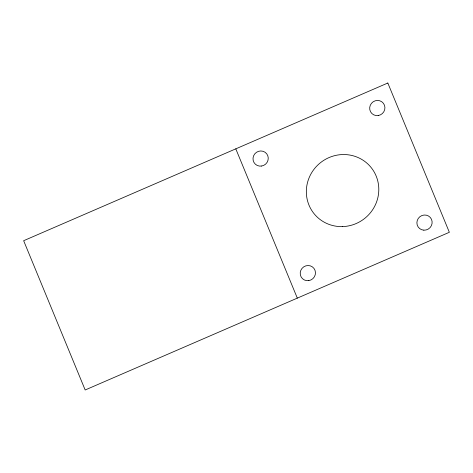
<?xml version="1.0" encoding="UTF-8"?>
<svg xmlns="http://www.w3.org/2000/svg" width="473" height="473" viewBox="0 0 473 473"><rect width="100%" height="100%" fill="white"/><g stroke="black" fill="none" stroke-linecap="round" stroke-linejoin="round"><path stroke-width="0.71" d="M235.791 148.847L297.316 298.126M387.825 83.017L23.65 240.71L85.175 389.983L449.35 232.29L387.825 83.017M342.582 226.597A36.699 35.57 -40.1 0 0 373.942 171.587A36.699 35.57 -40.1 0 0 311.181 173.532A36.699 35.57 -40.1 0 0 342.582 226.597M378.234 115.53A7.728 7.491 -40.1 0 0 383.39 103.274A7.728 7.491 -40.1 0 0 370.276 105.284A7.728 7.491 -40.1 0 0 378.234 115.53M423.826 230.168A7.728 7.491 -40.1 0 0 431.441 219.2A7.728 7.491 -40.1 0 0 418.286 218.408A7.728 7.491 -40.1 0 0 423.826 230.168M308.774 280.613A7.728 7.491 -40.1 0 0 313.93 268.357A7.728 7.491 -40.1 0 0 300.816 270.367A7.728 7.491 -40.1 0 0 308.774 280.613M261.557 166.053A7.728 7.491 -40.1 0 0 266.713 153.796A7.728 7.491 -40.1 0 0 253.599 155.806A7.728 7.491 -40.1 0 0 261.557 166.053"/></g></svg>
